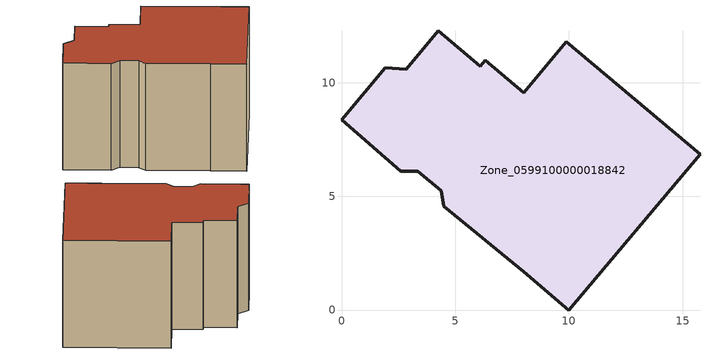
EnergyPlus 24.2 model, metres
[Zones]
Zone_0599100000018842
 floor ground (C_G): 3.35,6.1 2.61,6.11 0,8.37 1.92,10.66 2.85,10.6 4.26,12.28 6.11,10.73 6.32,10.98 8.02,9.57 9.88,11.81 15.77,6.86 10.01,0 8.01,1.68 4.51,4.57 4.39,5.25 z0
 wall outside (C_F): 8.02,9.57 6.32,10.98 6.11,10.73 4.26,12.28 2.85,10.6 1.92,10.66 0,8.37 2.61,6.11 3.35,6.1 4.39,5.25 4.51,4.57 8.01,1.68 10.01,0 15.77,6.86 9.88,11.81 8.02,9.57 z0:8.48
 roof outside (C_R): 15.77,6.86 9.88,11.81 8.02,9.57 6.32,10.98 6.11,10.73 4.26,12.28 2.85,10.6 1.92,10.66 0,8.37 2.61,6.11 3.35,6.1 4.39,5.25 4.51,4.57 8.01,1.68 10.01,0 z8.48
[BUILDING]
Pand.0599100000018842: North Axis=0; Terrain=City; Loads Convergence Tolerance Value=0.04; Temperature Convergence Tolerance Value=0.4; Solar Distribution=FullExterior; Maximum Number of Warmup Days=25; Minimum Number of Warmup Days=1
[Site:Location]
Rotterdam.The.Hague.AP_ZH_NLD Design_Conditions: Latitude=51.96; Longitude=4.45; Time Zone=1; Elevation=-4.5
[SITE:GROUNDTEMPERATURE:BUILDINGSURFACE]
18, 18, 18, 18, 18, 18, 18, 18, 18, 18, 18, 18
[MATERIAL] Thermal Absorptance=0.9; Solar Absorptance=0.7; Visible Absorptance=0.7
Name | Roughness | Thickness | Conductivity | Density | Specific Heat
G.TC.1946 | MediumSmooth | 0.15 | 1 | 540 | 1210
F.TC.1946 | Rough | 0.3 | 0.857143 | 1920 | 840
R.TC.1946 | MediumRough | 0.2 | 0.909091 | 1500 | 1000
[CONSTRUCTION]
C_G: G.TC.1946
C_F: F.TC.1946
C_R: R.TC.1946
[ZONE]
Zone_0599100000018842: Type=1; Multiplier=1; Ceiling Height=Autocalculate; Volume=Autocalculate; Floor Area=autocalculate; Part of Total Floor Area=Yes
[ZONEINFILTRATION:DESIGNFLOWRATE]
Infil_Zone_0599100000018842: Zone or ZoneList or Space or SpaceList=Zone_0599100000018842; Schedule=AlwaysOn; Design Flow Rate Calculation Method=Flow/Area; Flow Rate per Floor Area=0.003; Constant Term Coefficient=1; Temperature Term Coefficient=0; Velocity Term Coefficient=0; Velocity Squared Term Coefficient=0
[HVACTEMPLATE:ZONE:IDEALLOADSAIRSYSTEM]
Zone_0599100000018842: Maximum Heating Supply Air Temperature=50; Minimum Cooling Supply Air Temperature=13; Maximum Heating Supply Air Humidity Ratio=0.0156; Minimum Cooling Supply Air Humidity Ratio=0.0077; Heating Limit=NoLimit; Cooling Limit=NoLimit; Dehumidification Control Type=ConstantSensibleHeatRatio; Cooling Sensible Heat Ratio=0.7; Dehumidification Setpoint=60; Humidification Control Type=None; Humidification Setpoint=30; Outdoor Air Method=None; Outdoor Air Flow Rate per Person=0.00944; Outdoor Air Flow Rate per Zone Floor Area=0; Outdoor Air Flow Rate per Zone=0; Demand Controlled Ventilation Type=None; Outdoor Air Economizer Type=NoEconomizer; Heat Recovery Type=None; Sensible Heat Recovery Effectiveness=0.7; Latent Heat Recovery Effectiveness=0.65
[ZONECONTROL:THERMOSTAT]
ThermostatControl_Zone_0599100000018842: Zone or ZoneList=Zone_0599100000018842; Control Type Schedule=DualSetpointControlType; Control 1=Thermostat_Zone_0599100000018842; Temperature Difference Between Cutout And Setpoint=0
[THERMOSTATSETPOINT:DUALSETPOINT]
Thermostat_Zone_0599100000018842: Heating Setpoint Temperature Schedule=HeatingSetpoint_Zone_0599100000018842; Cooling Setpoint Temperature Schedule=CoolingSetpoint_Zone_0599100000018842
[SCHEDULE:COMPACT]
HeatingSetpoint_Zone_0599100000018842: Through: 12/31, For: AllDays, Until: 24:00, 21
CoolingSetpoint_Zone_0599100000018842: Through: 12/31, For: AllDays, Until: 24:00, 24
DualSetpointControlType: Through: 12/31, For: AllDays, Until: 24:00, 4
AlwaysOn: Through: 12/31, For: AllDays, Until: 24:00, 1
